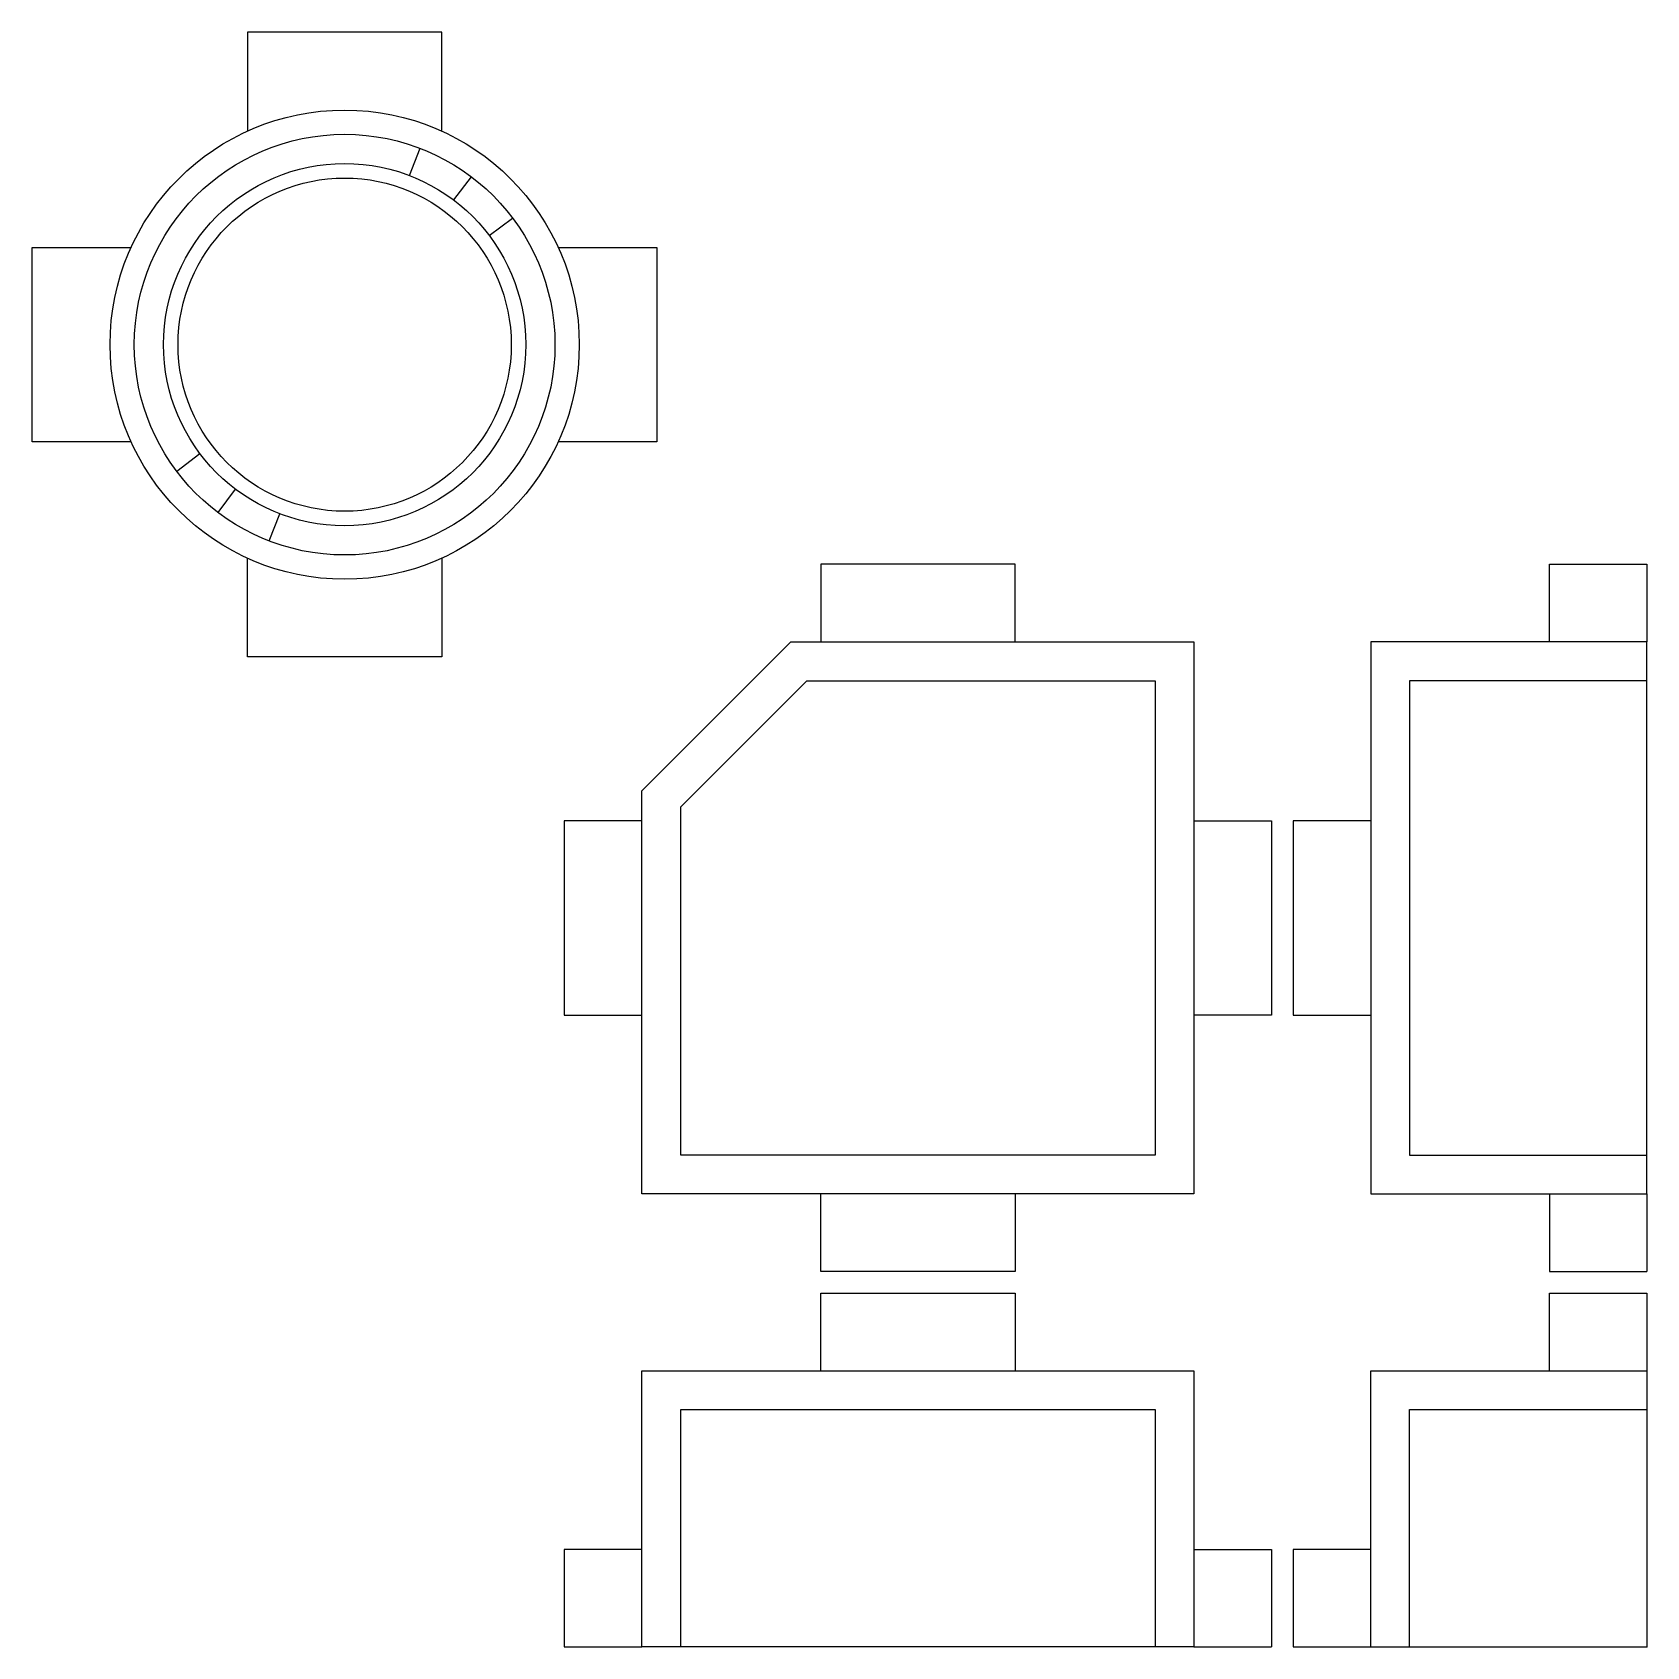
# Model space of a CAD drawing. Header units: millimetres. Extents: x -83.1 to 0, y 0 to 83.1.
import ezdxf

# ---------------------------------------------------------------- set-up
doc = ezdxf.new("R2010")
doc.units = ezdxf.units.MM
doc.layers.get('0').update_dxf_attribs({"linetype": 'CONTINUOUS'})

msp = doc.modelspace()

# ---------------------------------------------------------------- linework, layer by layer
for p, q in [((-62, 83.072), (-72, 83.072)), ((-72, 83.072), (-72, 77.988)), ((-62, 77.988), (-62, 83.072)), ((-63.659, 75.703), (-63.122, 77.104)), ((-60.487, 75.643), (-61.39, 74.445)), ((-59.555, 72.61), (-58.357, 73.513)), ((-83.072, 62), (-83.072, 72)), ((-83.072, 72), (-77.988, 72)), ((-56.012, 72), (-50.928, 72)), ((-50.928, 72), (-50.928, 62)), ((-77.988, 62), (-83.072, 62)), ((-50.928, 62), (-56.012, 62)), ((-75.643, 60.487), (-74.445, 61.39)), ((-73.513, 58.357), (-72.61, 59.555)), ((-70.878, 56.896), (-70.341, 58.297)), ((-72, 50.928), (-72, 56.012)), ((-62, 56.012), (-62, 50.928)), ((-32.5, 55.7), (-42.5, 55.7)), ((-42.5, 55.7), (-42.5, 51.7)), ((-32.5, 51.7), (-32.5, 55.7)), ((-5, 51.7), (-5, 55.7)), ((-5, 55.7), (0, 55.7)), ((0, 55.7), (0, 51.7)), ((-62, 50.928), (-72, 50.928)), ((0, 49.7), (-12.2, 49.7)), ((-12.2, 49.7), (-12.2, 25.3)), ((-51.7, 42.5), (-55.7, 42.5)), ((-55.7, 42.5), (-55.7, 32.5)), ((-23.3, 42.5), (-19.3, 42.5)), ((-19.3, 42.5), (-19.3, 32.5)), ((-14.2, 42.5), (-18.2, 42.5)), ((-18.2, 42.5), (-18.2, 32.5)), ((-55.7, 32.5), (-51.7, 32.5)), ((-19.3, 32.5), (-23.3, 32.5)), ((-18.2, 32.5), (-14.2, 32.5)), ((-12.2, 25.3), (0, 25.3)), ((-42.5, 19.3), (-42.5, 23.3)), ((-32.5, 23.3), (-32.5, 19.3)), ((-5, 23.3), (-5, 19.3)), ((0, 23.3), (0, 19.3)), ((-32.5, 19.3), (-42.5, 19.3)), ((-5, 19.3), (0, 19.3)), ((-42.5, 14.2), (-42.5, 18.2)), ((-42.5, 18.2), (-32.5, 18.2)), ((-32.5, 18.2), (-32.5, 14.2)), ((-5, 14.2), (-5, 18.2)), ((-5, 18.2), (0, 18.2)), ((0, 18.2), (0, 14.2)), ((-14.2, 0), (-14.2, 14.2)), ((-14.2, 14.2), (0, 14.2)), ((0, 14.2), (0, 0)), ((-49.7, 0), (-49.7, 12.2)), ((-49.7, 12.2), (-25.3, 12.2)), ((-25.3, 12.2), (-25.3, 0)), ((-12.2, 0), (-12.2, 12.2)), ((-12.2, 12.2), (0, 12.2)), ((-51.7, 5), (-55.7, 5)), ((-55.7, 5), (-55.7, 0)), ((-23.3, 5), (-19.3, 5)), ((-19.3, 5), (-19.3, 0)), ((-14.2, 5), (-18.2, 5)), ((-18.2, 5), (-18.2, 0)), ((-14.2, 0), (0, 0)), ((-55.7, 0), (-51.7, 0)), ((-23.3, 0), (-19.3, 0)), ((-18.2, 0), (-14.2, 0))]:
    msp.add_line(p, q)
for points in [[(-44.047, 51.7), (-23.3, 51.7), (-23.3, 23.3), (-51.7, 23.3), (-51.7, 44.047)], [(0, 51.7), (-14.2, 51.7), (-14.2, 23.3), (0, 23.3)], [(-43.219, 49.7), (-25.3, 49.7), (-25.3, 25.3), (-49.7, 25.3), (-49.7, 43.219)], [(-51.7, 0), (-51.7, 14.2), (-23.3, 14.2), (-23.3, 0)]]:
    msp.add_lwpolyline(points, close=True)
for radius in [12.072, 10.822, 9.322, 8.572]:
    msp.add_circle((-67, 67), radius)
msp.add_point((0, 0))

doc.saveas('drawing.dxf')
